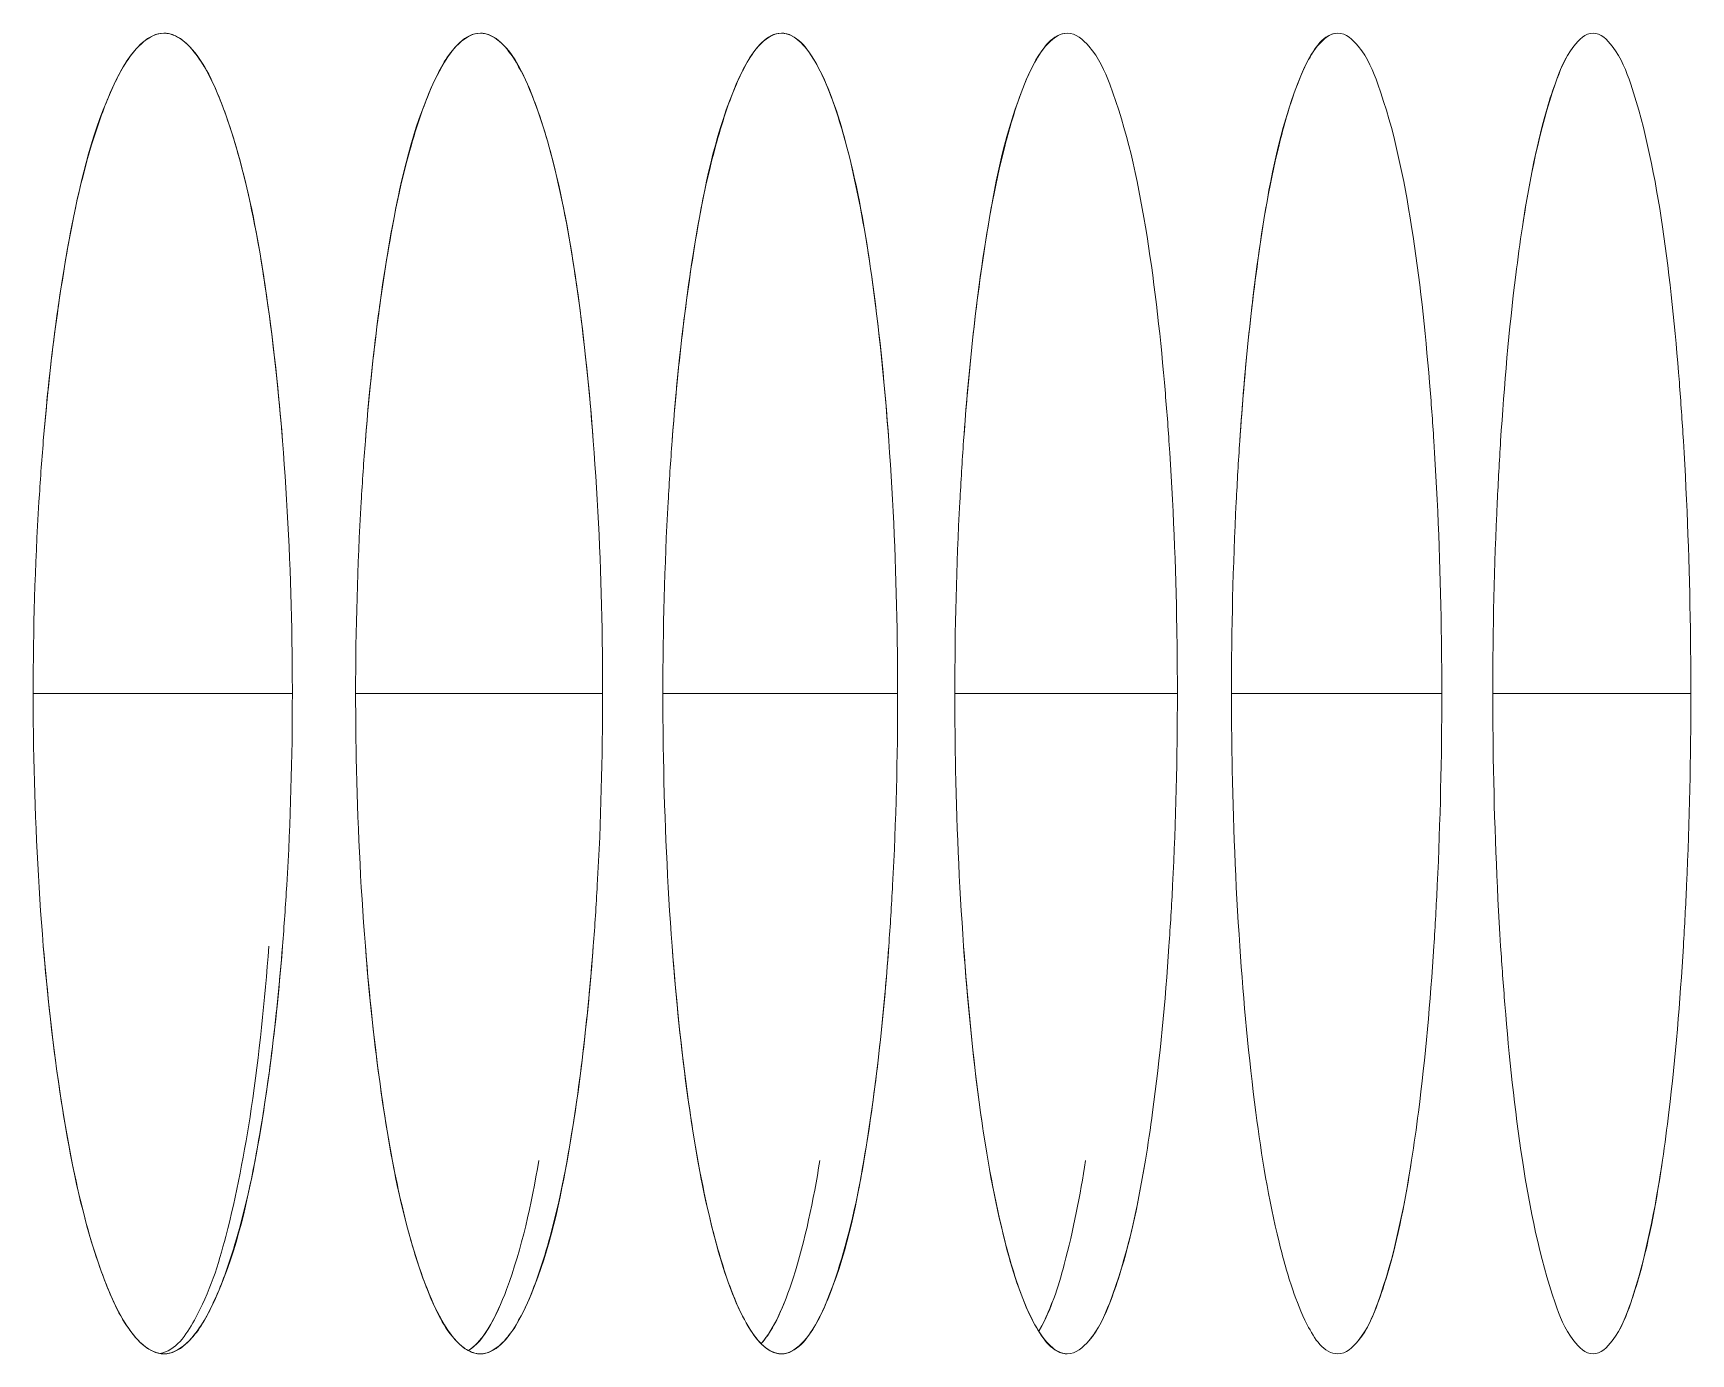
# Model space of a CAD drawing. Header units: millimetres. Extents: x 1177 to 4147, y 93 to 2194.
# Drawn here: x 2907.7 to 2915.24, y 1745.81 to 1751.81 of the extents above; entities that cross this region are included whole.
import ezdxf

# ---------------------------------------------------------------- set-up
doc = ezdxf.new("R2010")
doc.units = ezdxf.units.MM
doc.header["$LTSCALE"] = 0.1
doc.layers.add('标注', color=251, linetype='Continuous', lineweight=9)

msp = doc.modelspace()

# ---------------------------------------------------------------- linework, layer by layer
at = {"layer": '标注'}
for p, q in [((2907.7029, 1748.8082), (2908.881, 1748.8082)), ((2907.7029, 1748.8082), (2908.881, 1748.8082)), ((2909.1686, 1748.8082), (2910.2913, 1748.8082)), ((2909.1686, 1748.8082), (2910.2913, 1748.8082)), ((2910.565, 1748.8082), (2911.6321, 1748.8082)), ((2910.565, 1748.8082), (2911.6321, 1748.8082)), ((2911.892, 1748.8082), (2912.9035, 1748.8082)), ((2911.892, 1748.8082), (2912.9035, 1748.8082)), ((2913.1494, 1748.8082), (2914.1052, 1748.8082)), ((2913.1494, 1748.8082), (2914.1052, 1748.8082)), ((2914.3372, 1748.8082), (2915.2372, 1748.8082)), ((2914.3372, 1748.8082), (2915.2372, 1748.8082))]:
    msp.add_line(p, q, dxfattribs=at)
for points, knots in [([(2908.2975, 1751.8082), (2908.2254, 1751.8082), (2908.121, 1751.6851), (2908.0359, 1751.5046), (2907.9246, 1751.1815), (2907.8216, 1750.6613), (2907.7702, 1750.2084), (2907.7492, 1749.9555)], [0, 0, 0, 0, 0.108725, 0.198707, 0.314104, 0.617245, 1, 1, 1, 1]), ([(2908.2975, 1751.8082), (2908.2544, 1751.8082), (2908.1515, 1751.7366), (2908.1009, 1751.6381), (2908.0715, 1751.5765)], [0, 0, 0, 0, 0.386933, 1, 1, 1, 1]), ([(2908.8364, 1749.9555), (2908.8162, 1750.2083), (2908.7664, 1750.6611), (2908.6662, 1751.1813), (2908.5569, 1751.5045), (2908.4732, 1751.685), (2908.3693, 1751.8082), (2908.2975, 1751.8082)], [0, 0, 0, 0, 0.38312, 0.686351, 0.80168, 0.891533, 1, 1, 1, 1]), ([(2908.4043, 1751.7565), (2908.396, 1751.7645), (2908.366, 1751.7907), (2908.326, 1751.8082), (2908.2975, 1751.8082)], [0, 0, 0, 0, 0.288854, 1, 1, 1, 1]), ([(2909.7355, 1751.8082), (2909.6655, 1751.8082), (2909.5664, 1751.6829), (2909.486, 1751.5044), (2909.3798, 1751.1807), (2909.2818, 1750.6609), (2909.2327, 1750.2083), (2909.2128, 1749.9555)], [0, 0, 0, 0, 0.106138, 0.195757, 0.311206, 0.615378, 1, 1, 1, 1]), ([(2909.7355, 1751.8082), (2909.6939, 1751.8082), (2909.5948, 1751.7347), (2909.548, 1751.6378), (2909.52, 1751.5765)], [0, 0, 0, 0, 0.381268, 1, 1, 1, 1]), ([(2910.2488, 1749.9555), (2910.2296, 1750.2083), (2910.1822, 1750.6607), (2910.0869, 1751.1805), (2909.9827, 1751.5044), (2909.9038, 1751.6828), (2909.8052, 1751.8082), (2909.7355, 1751.8082)], [0, 0, 0, 0, 0.384981, 0.689245, 0.80463, 0.894123, 1, 1, 1, 1]), ([(2911.1041, 1751.8082), (2911.0362, 1751.8082), (2910.9425, 1751.6806), (2910.8668, 1751.5043), (2910.7658, 1751.1799), (2910.6727, 1750.6607), (2910.626, 1750.2082), (2910.607, 1749.9555)], [0, 0, 0, 0, 0.103563, 0.192833, 0.308341, 0.613538, 1, 1, 1, 1]), ([(2911.1041, 1751.8082), (2911.0641, 1751.8082), (2910.9689, 1751.7327), (2910.9257, 1751.6375), (2910.8993, 1751.5765)], [0, 0, 0, 0, 0.375316, 1, 1, 1, 1]), ([(2911.5918, 1749.9555), (2911.5736, 1750.2082), (2911.5286, 1750.6605), (2911.4383, 1751.1797), (2911.3392, 1751.5042), (2911.2648, 1751.6805), (2911.1718, 1751.8082), (2911.1041, 1751.8082)], [0, 0, 0, 0, 0.386814, 0.692105, 0.807551, 0.8967, 1, 1, 1, 1]), ([(2912.4033, 1751.8082), (2912.3374, 1751.8082), (2912.2494, 1751.6783), (2912.1782, 1751.5042), (2912.0823, 1751.1791), (2911.9941, 1750.6604), (2911.9499, 1750.2082), (2911.9318, 1749.9555)], [0, 0, 0, 0, 0.101007, 0.189943, 0.305517, 0.61173, 1, 1, 1, 1]), ([(2912.4033, 1751.8082), (2912.3649, 1751.8082), (2912.2737, 1751.7306), (2912.234, 1751.6372), (2912.2091, 1751.5765)], [0, 0, 0, 0, 0.369072, 1, 1, 1, 1]), ([(2912.7583, 1750.9289), (2912.7218, 1751.1484), (2912.6601, 1751.436), (2912.5321, 1751.7306), (2912.4416, 1751.8082), (2912.4033, 1751.8082)], [0, 0, 0, 0, 0.68191, 0.882647, 1, 1, 1, 1]), ([(2912.7583, 1750.9289), (2912.7218, 1751.1484), (2912.6601, 1751.436), (2912.5321, 1751.7306), (2912.4416, 1751.8082), (2912.4033, 1751.8082)], [0, 0, 0, 0, 0.68191, 0.882647, 1, 1, 1, 1]), ([(2913.6329, 1751.8082), (2913.569, 1751.8082), (2913.4869, 1751.6759), (2913.42, 1751.5042), (2913.3293, 1751.1783), (2913.246, 1750.6602), (2913.2042, 1750.2081), (2913.1871, 1749.9555)], [0, 0, 0, 0, 0.098477, 0.187097, 0.302743, 0.609957, 1, 1, 1, 1]), ([(2913.6329, 1751.8082), (2913.596, 1751.8082), (2913.509, 1751.7283), (2913.4728, 1751.6369), (2913.4493, 1751.5765)], [0, 0, 0, 0, 0.362536, 1, 1, 1, 1]), ([(2913.9681, 1750.9289), (2913.9338, 1751.148), (2913.8751, 1751.4353), (2913.7559, 1751.7283), (2913.6697, 1751.8082), (2913.6329, 1751.8082)], [0, 0, 0, 0, 0.686169, 0.886283, 1, 1, 1, 1]), ([(2913.9681, 1750.9289), (2913.9338, 1751.148), (2913.8751, 1751.4353), (2913.7559, 1751.7283), (2913.6697, 1751.8082), (2913.6329, 1751.8082)], [0, 0, 0, 0, 0.686169, 0.886283, 1, 1, 1, 1]), ([(2914.7928, 1751.8082), (2914.7574, 1751.8082), (2914.6752, 1751.726), (2914.5624, 1751.4352), (2914.5051, 1751.1477), (2914.4717, 1750.9289)], [0, 0, 0, 0, 0.110259, 0.309993, 1, 1, 1, 1]), ([(2914.7928, 1751.8082), (2914.7574, 1751.8082), (2914.6748, 1751.7259), (2914.6419, 1751.6366), (2914.6199, 1751.5765)], [0, 0, 0, 0, 0.355714, 1, 1, 1, 1]), ([(2915.1083, 1750.9289), (2915.0761, 1751.1476), (2915.0204, 1751.4348), (2914.9099, 1751.726), (2914.8281, 1751.8082), (2914.7928, 1751.8082)], [0, 0, 0, 0, 0.690419, 0.889948, 1, 1, 1, 1]), ([(2915.1083, 1750.9289), (2915.0761, 1751.1476), (2915.0204, 1751.4348), (2914.9099, 1751.726), (2914.8281, 1751.8082), (2914.7928, 1751.8082)], [0, 0, 0, 0, 0.690419, 0.889948, 1, 1, 1, 1]), ([(2908.8364, 1749.9555), (2908.8191, 1750.172), (2908.7776, 1750.5684), (2908.6848, 1751.0978), (2908.5709, 1751.4859), (2908.468, 1751.6948), (2908.4043, 1751.7565)], [0, 0, 0, 0, 0.348125, 0.639047, 0.857939, 1, 1, 1, 1]), ([(2910.2488, 1749.9555), (2910.2316, 1750.1824), (2910.1901, 1750.5944), (2910.0958, 1751.1411), (2909.9815, 1751.5258), (2909.8757, 1751.7325), (2909.8087, 1751.7814)], [0, 0, 0, 0, 0.358786, 0.65392, 0.869192, 1, 1, 1, 1]), ([(2911.5918, 1749.9555), (2911.5747, 1750.193), (2911.5335, 1750.6223), (2911.4378, 1751.1798), (2911.3331, 1751.5422), (2911.231, 1751.7287), (2911.1742, 1751.7857), (2911.1453, 1751.7988)], [0, 0, 0, 0, 0.370156, 0.669475, 0.880231, 0.950761, 1, 1, 1, 1]), ([(2908.0715, 1751.5765), (2907.9745, 1751.3733), (2907.8432, 1750.8291), (2907.7763, 1750.2818), (2907.7492, 1749.9555)], [0, 0, 0, 0, 0.407378, 1, 1, 1, 1]), ([(2909.52, 1751.5765), (2909.4272, 1751.3723), (2909.3024, 1750.8282), (2909.2385, 1750.2817), (2909.2128, 1749.9555)], [0, 0, 0, 0, 0.406664, 1, 1, 1, 1]), ([(2910.8993, 1751.5765), (2910.8105, 1751.3714), (2910.6923, 1750.8274), (2910.6315, 1750.2815), (2910.607, 1749.9555)], [0, 0, 0, 0, 0.405977, 1, 1, 1, 1]), ([(2912.2091, 1751.5765), (2912.1245, 1751.3704), (2912.0128, 1750.8267), (2911.9551, 1750.2814), (2911.9318, 1749.9555)], [0, 0, 0, 0, 0.405318, 1, 1, 1, 1]), ([(2913.4493, 1751.5765), (2913.3691, 1751.3695), (2913.2638, 1750.826), (2913.2091, 1750.2813), (2913.1871, 1749.9555)], [0, 0, 0, 0, 0.404689, 1, 1, 1, 1]), ([(2914.6199, 1751.5765), (2914.6048, 1751.5351), (2914.5385, 1751.3234), (2914.4985, 1751.1045), (2914.4717, 1750.9289)], [0, 0, 0, 0, 0.198639, 1, 1, 1, 1]), ([(2912.8653, 1749.9555), (2912.8593, 1750.0443), (2912.8339, 1750.3697), (2912.7972, 1750.6946), (2912.7583, 1750.9289)], [0, 0, 0, 0, 0.272625, 1, 1, 1, 1]), ([(2912.8653, 1749.9555), (2912.8593, 1750.0443), (2912.8339, 1750.3697), (2912.7972, 1750.6946), (2912.7583, 1750.9289)], [0, 0, 0, 0, 0.272625, 1, 1, 1, 1]), ([(2914.0692, 1749.9555), (2914.0635, 1750.0443), (2914.0396, 1750.3696), (2914.0049, 1750.6944), (2913.9681, 1750.9289)], [0, 0, 0, 0, 0.272718, 1, 1, 1, 1]), ([(2914.0692, 1749.9555), (2914.0635, 1750.0443), (2914.0396, 1750.3696), (2914.0049, 1750.6944), (2913.9681, 1750.9289)], [0, 0, 0, 0, 0.272718, 1, 1, 1, 1]), ([(2914.4717, 1750.9289), (2914.4607, 1750.8564), (2914.4166, 1750.5332), (2914.3888, 1750.2079), (2914.3728, 1749.9555)], [0, 0, 0, 0, 0.224713, 1, 1, 1, 1]), ([(2914.4717, 1750.9289), (2914.4607, 1750.8564), (2914.4166, 1750.5332), (2914.3888, 1750.2079), (2914.3728, 1749.9555)], [0, 0, 0, 0, 0.224713, 1, 1, 1, 1]), ([(2915.2034, 1749.9555), (2915.198, 1750.0443), (2915.1755, 1750.3695), (2915.1429, 1750.6943), (2915.1083, 1750.9289)], [0, 0, 0, 0, 0.272807, 1, 1, 1, 1]), ([(2915.2034, 1749.9555), (2915.198, 1750.0443), (2915.1755, 1750.3695), (2915.1429, 1750.6943), (2915.1083, 1750.9289)], [0, 0, 0, 0, 0.272807, 1, 1, 1, 1]), ([(2907.7492, 1749.9555), (2907.7416, 1749.8632), (2907.7143, 1749.4814), (2907.7029, 1749.0984), (2907.7029, 1748.8082)], [0, 0, 0, 0, 0.24195, 1, 1, 1, 1]), ([(2907.7492, 1749.9555), (2907.7416, 1749.8632), (2907.7143, 1749.4814), (2907.7029, 1749.0984), (2907.7029, 1748.8082)], [0, 0, 0, 0, 0.24195, 1, 1, 1, 1]), ([(2908.881, 1748.8082), (2908.881, 1748.9062), (2908.8772, 1749.2889), (2908.8591, 1749.6716), (2908.8364, 1749.9555)], [0, 0, 0, 0, 0.255919, 1, 1, 1, 1]), ([(2908.881, 1748.8082), (2908.881, 1748.9062), (2908.8772, 1749.2889), (2908.8591, 1749.6716), (2908.8364, 1749.9555)], [0, 0, 0, 0, 0.255919, 1, 1, 1, 1]), ([(2909.2128, 1749.9555), (2909.2055, 1749.8632), (2909.1795, 1749.4813), (2909.1686, 1749.0984), (2909.1686, 1748.8082)], [0, 0, 0, 0, 0.241915, 1, 1, 1, 1]), ([(2909.2128, 1749.9555), (2909.2055, 1749.8632), (2909.1795, 1749.4813), (2909.1686, 1749.0984), (2909.1686, 1748.8082)], [0, 0, 0, 0, 0.241915, 1, 1, 1, 1]), ([(2910.2913, 1748.8082), (2910.2913, 1748.9062), (2910.2876, 1749.2889), (2910.2704, 1749.6715), (2910.2488, 1749.9555)], [0, 0, 0, 0, 0.255939, 1, 1, 1, 1]), ([(2910.2913, 1748.8082), (2910.2913, 1748.9062), (2910.2876, 1749.2889), (2910.2704, 1749.6715), (2910.2488, 1749.9555)], [0, 0, 0, 0, 0.255939, 1, 1, 1, 1]), ([(2910.607, 1749.9555), (2910.6001, 1749.8632), (2910.5753, 1749.4812), (2910.565, 1749.0984), (2910.565, 1748.8082)], [0, 0, 0, 0, 0.241881, 1, 1, 1, 1]), ([(2910.607, 1749.9555), (2910.6001, 1749.8632), (2910.5753, 1749.4812), (2910.565, 1749.0984), (2910.565, 1748.8082)], [0, 0, 0, 0, 0.241881, 1, 1, 1, 1]), ([(2911.6321, 1748.8082), (2911.6321, 1748.9062), (2911.6287, 1749.2889), (2911.6124, 1749.6715), (2911.5918, 1749.9555)], [0, 0, 0, 0, 0.255958, 1, 1, 1, 1]), ([(2911.6321, 1748.8082), (2911.6321, 1748.9062), (2911.6287, 1749.2889), (2911.6124, 1749.6715), (2911.5918, 1749.9555)], [0, 0, 0, 0, 0.255958, 1, 1, 1, 1]), ([(2911.9318, 1749.9555), (2911.9253, 1749.8632), (2911.9018, 1749.4812), (2911.892, 1749.0984), (2911.892, 1748.8082)], [0, 0, 0, 0, 0.24185, 1, 1, 1, 1]), ([(2911.9318, 1749.9555), (2911.9253, 1749.8632), (2911.9018, 1749.4812), (2911.892, 1749.0984), (2911.892, 1748.8082)], [0, 0, 0, 0, 0.24185, 1, 1, 1, 1]), ([(2912.9035, 1748.8082), (2912.9035, 1748.9062), (2912.9002, 1749.2888), (2912.8848, 1749.6714), (2912.8653, 1749.9555)], [0, 0, 0, 0, 0.255977, 1, 1, 1, 1]), ([(2912.9035, 1748.8082), (2912.9035, 1748.9062), (2912.9002, 1749.2888), (2912.8848, 1749.6714), (2912.8653, 1749.9555)], [0, 0, 0, 0, 0.255977, 1, 1, 1, 1]), ([(2913.1871, 1749.9555), (2913.1809, 1749.8632), (2913.1587, 1749.4811), (2913.1494, 1749.0984), (2913.1494, 1748.8082)], [0, 0, 0, 0, 0.24182, 1, 1, 1, 1]), ([(2913.1871, 1749.9555), (2913.1809, 1749.8632), (2913.1587, 1749.4811), (2913.1494, 1749.0984), (2913.1494, 1748.8082)], [0, 0, 0, 0, 0.24182, 1, 1, 1, 1]), ([(2914.1052, 1748.8082), (2914.1052, 1748.9062), (2914.1021, 1749.2888), (2914.0876, 1749.6714), (2914.0692, 1749.9555)], [0, 0, 0, 0, 0.255994, 1, 1, 1, 1]), ([(2914.1052, 1748.8082), (2914.1052, 1748.9062), (2914.1021, 1749.2888), (2914.0876, 1749.6714), (2914.0692, 1749.9555)], [0, 0, 0, 0, 0.255994, 1, 1, 1, 1]), ([(2914.3728, 1749.9555), (2914.3669, 1749.8632), (2914.346, 1749.4811), (2914.3372, 1749.0984), (2914.3372, 1748.8082)], [0, 0, 0, 0, 0.241791, 1, 1, 1, 1]), ([(2914.3728, 1749.9555), (2914.3669, 1749.8632), (2914.346, 1749.4811), (2914.3372, 1749.0984), (2914.3372, 1748.8082)], [0, 0, 0, 0, 0.241791, 1, 1, 1, 1]), ([(2915.2372, 1748.8082), (2915.2372, 1748.9062), (2915.2344, 1749.2888), (2915.2207, 1749.6713), (2915.2034, 1749.9555)], [0, 0, 0, 0, 0.256011, 1, 1, 1, 1]), ([(2915.2372, 1748.8082), (2915.2372, 1748.9062), (2915.2344, 1749.2888), (2915.2207, 1749.6713), (2915.2034, 1749.9555)], [0, 0, 0, 0, 0.256011, 1, 1, 1, 1]), ([(2907.7029, 1748.8082), (2907.7029, 1748.7103), (2907.7069, 1748.3275), (2907.7257, 1747.9448), (2907.7492, 1747.661)], [0, 0, 0, 0, 0.255902, 1, 1, 1, 1]), ([(2907.7029, 1748.8082), (2907.7029, 1748.7103), (2907.7069, 1748.3275), (2907.7257, 1747.9448), (2907.7492, 1747.661)], [0, 0, 0, 0, 0.255902, 1, 1, 1, 1]), ([(2908.8364, 1747.661), (2908.8438, 1747.7533), (2908.8701, 1748.1352), (2908.881, 1748.5181), (2908.881, 1748.8082)], [0, 0, 0, 0, 0.241923, 1, 1, 1, 1]), ([(2908.8364, 1747.661), (2908.8438, 1747.7533), (2908.8701, 1748.1352), (2908.881, 1748.5181), (2908.881, 1748.8082)], [0, 0, 0, 0, 0.241923, 1, 1, 1, 1]), ([(2909.1686, 1748.8082), (2909.1686, 1748.7103), (2909.1724, 1748.3275), (2909.1904, 1747.9449), (2909.2128, 1747.661)], [0, 0, 0, 0, 0.255923, 1, 1, 1, 1]), ([(2909.1686, 1748.8082), (2909.1686, 1748.7103), (2909.1724, 1748.3275), (2909.1904, 1747.9449), (2909.2128, 1747.661)], [0, 0, 0, 0, 0.255923, 1, 1, 1, 1]), ([(2910.2488, 1747.661), (2910.2559, 1747.7533), (2910.2809, 1748.1352), (2910.2913, 1748.5181), (2910.2913, 1748.8082)], [0, 0, 0, 0, 0.241889, 1, 1, 1, 1]), ([(2910.2488, 1747.661), (2910.2559, 1747.7533), (2910.2809, 1748.1352), (2910.2913, 1748.5181), (2910.2913, 1748.8082)], [0, 0, 0, 0, 0.241889, 1, 1, 1, 1]), ([(2910.565, 1748.8082), (2910.565, 1748.7103), (2910.5686, 1748.3276), (2910.5857, 1747.9449), (2910.607, 1747.661)], [0, 0, 0, 0, 0.255943, 1, 1, 1, 1]), ([(2910.565, 1748.8082), (2910.565, 1748.7103), (2910.5686, 1748.3276), (2910.5857, 1747.9449), (2910.607, 1747.661)], [0, 0, 0, 0, 0.255943, 1, 1, 1, 1]), ([(2911.5918, 1747.661), (2911.5985, 1747.7533), (2911.6223, 1748.1353), (2911.6321, 1748.5181), (2911.6321, 1748.8082)], [0, 0, 0, 0, 0.241857, 1, 1, 1, 1]), ([(2911.5918, 1747.661), (2911.5985, 1747.7533), (2911.6223, 1748.1353), (2911.6321, 1748.5181), (2911.6321, 1748.8082)], [0, 0, 0, 0, 0.241857, 1, 1, 1, 1]), ([(2911.892, 1748.8082), (2911.892, 1748.7103), (2911.8954, 1748.3276), (2911.9116, 1747.945), (2911.9318, 1747.661)], [0, 0, 0, 0, 0.255962, 1, 1, 1, 1]), ([(2911.892, 1748.8082), (2911.892, 1748.7103), (2911.8954, 1748.3276), (2911.9116, 1747.945), (2911.9318, 1747.661)], [0, 0, 0, 0, 0.255962, 1, 1, 1, 1]), ([(2912.8653, 1747.661), (2912.8717, 1747.7533), (2912.8942, 1748.1353), (2912.9035, 1748.5181), (2912.9035, 1748.8082)], [0, 0, 0, 0, 0.241827, 1, 1, 1, 1]), ([(2912.8653, 1747.661), (2912.8717, 1747.7533), (2912.8942, 1748.1353), (2912.9035, 1748.5181), (2912.9035, 1748.8082)], [0, 0, 0, 0, 0.241827, 1, 1, 1, 1]), ([(2913.1494, 1748.8082), (2913.1494, 1748.7103), (2913.1527, 1748.3276), (2913.168, 1747.945), (2913.1871, 1747.661)], [0, 0, 0, 0, 0.25598, 1, 1, 1, 1]), ([(2913.1494, 1748.8082), (2913.1494, 1748.7103), (2913.1527, 1748.3276), (2913.168, 1747.945), (2913.1871, 1747.661)], [0, 0, 0, 0, 0.25598, 1, 1, 1, 1]), ([(2914.0692, 1747.661), (2914.0752, 1747.7533), (2914.0964, 1748.1354), (2914.1052, 1748.5181), (2914.1052, 1748.8082)], [0, 0, 0, 0, 0.241798, 1, 1, 1, 1]), ([(2914.0692, 1747.661), (2914.0752, 1747.7533), (2914.0964, 1748.1354), (2914.1052, 1748.5181), (2914.1052, 1748.8082)], [0, 0, 0, 0, 0.241798, 1, 1, 1, 1]), ([(2914.3372, 1748.8082), (2914.3372, 1748.7103), (2914.3403, 1748.3277), (2914.3547, 1747.9451), (2914.3728, 1747.661)], [0, 0, 0, 0, 0.255998, 1, 1, 1, 1]), ([(2914.3372, 1748.8082), (2914.3372, 1748.7103), (2914.3403, 1748.3277), (2914.3547, 1747.9451), (2914.3728, 1747.661)], [0, 0, 0, 0, 0.255998, 1, 1, 1, 1]), ([(2915.2034, 1747.661), (2915.209, 1747.7533), (2915.229, 1748.1354), (2915.2372, 1748.5181), (2915.2372, 1748.8082)], [0, 0, 0, 0, 0.241771, 1, 1, 1, 1]), ([(2915.2034, 1747.661), (2915.209, 1747.7533), (2915.229, 1748.1354), (2915.2372, 1748.5181), (2915.2372, 1748.8082)], [0, 0, 0, 0, 0.241771, 1, 1, 1, 1]), ([(2907.7492, 1747.661), (2907.7669, 1747.4481), (2907.8091, 1747.0572), (2907.9022, 1746.5341), (2908.0162, 1746.1458), (2908.1178, 1745.9361), (2908.1798, 1745.8705)], [0, 0, 0, 0, 0.344652, 0.634249, 0.854362, 1, 1, 1, 1]), ([(2907.7492, 1747.661), (2907.7702, 1747.4081), (2907.8216, 1746.9552), (2907.9246, 1746.435), (2908.0359, 1746.1119), (2908.121, 1745.9314), (2908.2254, 1745.8082), (2908.2975, 1745.8082)], [0, 0, 0, 0, 0.382755, 0.685896, 0.801293, 0.891275, 1, 1, 1, 1]), ([(2908.2794, 1745.8098), (2908.351, 1745.8224), (2908.4861, 1746.0234), (2908.6012, 1746.3939), (2908.7118, 1746.9731), (2908.7555, 1747.4134), (2908.7742, 1747.66)], [0, 0, 0, 0, 0.111468, 0.318884, 0.621199, 1, 1, 1, 1]), ([(2908.2975, 1745.8082), (2908.3693, 1745.8082), (2908.4732, 1745.9315), (2908.5569, 1746.1119), (2908.6662, 1746.4352), (2908.7664, 1746.9554), (2908.8162, 1747.4081), (2908.8364, 1747.661)], [0, 0, 0, 0, 0.108467, 0.19832, 0.313649, 0.61688, 1, 1, 1, 1]), ([(2908.5218, 1746.04), (2908.6175, 1746.2434), (2908.7456, 1746.7878), (2908.8104, 1747.3347), (2908.8364, 1747.661)], [0, 0, 0, 0, 0.407112, 1, 1, 1, 1]), ([(2909.2128, 1747.661), (2909.2304, 1747.4377), (2909.2727, 1747.0311), (2909.3674, 1746.4905), (2909.4823, 1746.1043), (2909.5864, 1745.8971), (2909.6518, 1745.843)], [0, 0, 0, 0, 0.354996, 0.648712, 0.865362, 1, 1, 1, 1]), ([(2909.2128, 1747.661), (2909.2327, 1747.4082), (2909.2818, 1746.9555), (2909.3798, 1746.4358), (2909.486, 1746.112), (2909.5664, 1745.9336), (2909.6655, 1745.8082), (2909.7355, 1745.8082)], [0, 0, 0, 0, 0.384622, 0.688794, 0.804243, 0.893862, 1, 1, 1, 1]), ([(2909.7355, 1745.8082), (2909.8052, 1745.8082), (2909.9038, 1745.9337), (2909.9827, 1746.1121), (2910.0869, 1746.436), (2910.1822, 1746.9557), (2910.2296, 1747.4082), (2910.2488, 1747.661)], [0, 0, 0, 0, 0.105877, 0.19537, 0.310755, 0.615019, 1, 1, 1, 1]), ([(2909.9492, 1746.04), (2910.0408, 1746.2443), (2910.1623, 1746.7886), (2910.224, 1747.3349), (2910.2488, 1747.661)], [0, 0, 0, 0, 0.406408, 1, 1, 1, 1]), ([(2910.607, 1747.661), (2910.6246, 1747.4271), (2910.6666, 1747.0033), (2910.7632, 1746.4507), (2910.868, 1746.089), (2910.9691, 1745.8991), (2911.0244, 1745.8387), (2911.053, 1745.8226)], [0, 0, 0, 0, 0.366167, 0.664077, 0.876453, 0.948818, 1, 1, 1, 1]), ([(2910.607, 1747.661), (2910.626, 1747.4082), (2910.6727, 1746.9558), (2910.7658, 1746.4366), (2910.8668, 1746.1121), (2910.9425, 1745.9358), (2911.0362, 1745.8082), (2911.1041, 1745.8082)], [0, 0, 0, 0, 0.386462, 0.691659, 0.807167, 0.896437, 1, 1, 1, 1]), ([(2911.1041, 1745.8082), (2911.1718, 1745.8082), (2911.2648, 1745.936), (2911.3392, 1746.1122), (2911.4383, 1746.4368), (2911.5286, 1746.956), (2911.5736, 1747.4083), (2911.5918, 1747.661)], [0, 0, 0, 0, 0.1033, 0.192449, 0.307895, 0.613186, 1, 1, 1, 1]), ([(2911.3072, 1746.04), (2911.3946, 1746.2453), (2911.5096, 1746.7894), (2911.5683, 1747.335), (2911.5918, 1747.661)], [0, 0, 0, 0, 0.405731, 1, 1, 1, 1]), ([(2911.9318, 1747.661), (2911.9493, 1747.4163), (2911.9911, 1746.9762), (2912.0882, 1746.4096), (2912.194, 1746.0467), (2912.2959, 1745.8677), (2912.3547, 1745.818), (2912.3827, 1745.8109)], [0, 0, 0, 0, 0.378761, 0.681383, 0.888916, 0.955378, 1, 1, 1, 1]), ([(2911.9318, 1747.661), (2911.9499, 1747.4083), (2911.9941, 1746.9561), (2912.0823, 1746.4374), (2912.1782, 1746.1122), (2912.2494, 1745.9382), (2912.3374, 1745.8082), (2912.4033, 1745.8082)], [0, 0, 0, 0, 0.38827, 0.694483, 0.810057, 0.898993, 1, 1, 1, 1]), ([(2912.7583, 1746.6876), (2912.7703, 1746.76), (2912.8181, 1747.0831), (2912.8481, 1747.4085), (2912.8653, 1747.661)], [0, 0, 0, 0, 0.224887, 1, 1, 1, 1]), ([(2912.7583, 1746.6876), (2912.7703, 1746.76), (2912.8181, 1747.0831), (2912.8481, 1747.4085), (2912.8653, 1747.661)], [0, 0, 0, 0, 0.224887, 1, 1, 1, 1]), ([(2913.1871, 1747.661), (2913.2042, 1747.4084), (2913.246, 1746.9563), (2913.3293, 1746.4382), (2913.42, 1746.1123), (2913.4869, 1745.9406), (2913.569, 1745.8082), (2913.6329, 1745.8082)], [0, 0, 0, 0, 0.390043, 0.697257, 0.812903, 0.901523, 1, 1, 1, 1]), ([(2913.1871, 1747.661), (2913.2042, 1747.4084), (2913.246, 1746.9563), (2913.3293, 1746.4382), (2913.42, 1746.1123), (2913.4869, 1745.9406), (2913.569, 1745.8082), (2913.6329, 1745.8082)], [0, 0, 0, 0, 0.390043, 0.697257, 0.812903, 0.901523, 1, 1, 1, 1]), ([(2913.9681, 1746.6876), (2913.9795, 1746.7601), (2914.0247, 1747.0832), (2914.0529, 1747.4086), (2914.0692, 1747.661)], [0, 0, 0, 0, 0.22477, 1, 1, 1, 1]), ([(2913.9681, 1746.6876), (2913.9795, 1746.7601), (2914.0247, 1747.0832), (2914.0529, 1747.4086), (2914.0692, 1747.661)], [0, 0, 0, 0, 0.22477, 1, 1, 1, 1]), ([(2914.3728, 1747.661), (2914.3784, 1747.5722), (2914.402, 1747.2469), (2914.4359, 1746.9221), (2914.4717, 1746.6876)], [0, 0, 0, 0, 0.272759, 1, 1, 1, 1]), ([(2914.3728, 1747.661), (2914.3784, 1747.5722), (2914.402, 1747.2469), (2914.4359, 1746.9221), (2914.4717, 1746.6876)], [0, 0, 0, 0, 0.272759, 1, 1, 1, 1]), ([(2915.1083, 1746.6876), (2915.119, 1746.7601), (2915.1615, 1747.0834), (2915.1881, 1747.4086), (2915.2034, 1747.661)], [0, 0, 0, 0, 0.224659, 1, 1, 1, 1]), ([(2915.1083, 1746.6876), (2915.119, 1746.7601), (2915.1615, 1747.0834), (2915.1881, 1747.4086), (2915.2034, 1747.661)], [0, 0, 0, 0, 0.224659, 1, 1, 1, 1]), ([(2909.6811, 1745.8239), (2909.7189, 1745.8462), (2909.7885, 1745.9381), (2909.9109, 1746.223), (2909.967, 1746.4883), (2910.0017, 1746.6865)], [0, 0, 0, 0, 0.140778, 0.353745, 1, 1, 1, 1]), ([(2911.0135, 1745.857), (2911.0443, 1745.8908), (2911.0994, 1745.9881), (2911.2003, 1746.2626), (2911.2489, 1746.5064), (2911.2788, 1746.6865)], [0, 0, 0, 0, 0.156313, 0.375879, 1, 1, 1, 1]), ([(2912.2757, 1745.9146), (2912.3291, 1746.0071), (2912.4105, 1746.266), (2912.4616, 1746.5278), (2912.4865, 1746.6865)], [0, 0, 0, 0, 0.39943, 1, 1, 1, 1]), ([(2912.4033, 1745.8082), (2912.4416, 1745.8082), (2912.5321, 1745.8859), (2912.6601, 1746.1804), (2912.7218, 1746.4681), (2912.7583, 1746.6876)], [0, 0, 0, 0, 0.117353, 0.31809, 1, 1, 1, 1]), ([(2912.5958, 1746.04), (2912.6124, 1746.0812), (2912.6852, 1746.2921), (2912.729, 1746.5117), (2912.7583, 1746.6876)], [0, 0, 0, 0, 0.199577, 1, 1, 1, 1]), ([(2913.6329, 1745.8082), (2913.6697, 1745.8082), (2913.7559, 1745.8881), (2913.8751, 1746.1812), (2913.9338, 1746.4685), (2913.9681, 1746.6876)], [0, 0, 0, 0, 0.113717, 0.313831, 1, 1, 1, 1]), ([(2913.8147, 1746.04), (2913.8305, 1746.0813), (2913.8993, 1746.2927), (2913.9406, 1746.5119), (2913.9681, 1746.6876)], [0, 0, 0, 0, 0.199032, 1, 1, 1, 1]), ([(2914.4717, 1746.6876), (2914.5051, 1746.4687), (2914.5624, 1746.1813), (2914.6752, 1745.8904), (2914.7574, 1745.8082), (2914.7928, 1745.8082)], [0, 0, 0, 0, 0.690007, 0.889741, 1, 1, 1, 1]), ([(2914.4717, 1746.6876), (2914.5051, 1746.4687), (2914.5624, 1746.1813), (2914.6752, 1745.8904), (2914.7574, 1745.8082), (2914.7928, 1745.8082)], [0, 0, 0, 0, 0.690007, 0.889741, 1, 1, 1, 1]), ([(2914.7928, 1745.8082), (2914.8281, 1745.8082), (2914.9099, 1745.8905), (2915.0204, 1746.1817), (2915.0761, 1746.4689), (2915.1083, 1746.6876)], [0, 0, 0, 0, 0.110052, 0.309581, 1, 1, 1, 1]), ([(2914.964, 1746.04), (2914.9788, 1746.0814), (2915.0438, 1746.2932), (2915.0824, 1746.5121), (2915.1083, 1746.6876)], [0, 0, 0, 0, 0.198508, 1, 1, 1, 1]), ([(2908.2975, 1745.8082), (2908.3405, 1745.8082), (2908.4431, 1745.8798), (2908.4928, 1745.9784), (2908.5218, 1746.04)], [0, 0, 0, 0, 0.386942, 1, 1, 1, 1]), ([(2909.6811, 1745.8239), (2909.7122, 1745.8423), (2909.7714, 1745.9124), (2909.8101, 1745.9915), (2909.8305, 1746.0396)], [0, 0, 0, 0, 0.409155, 1, 1, 1, 1]), ([(2909.7355, 1745.8082), (2909.7769, 1745.8082), (2909.8757, 1745.8817), (2909.9217, 1745.9787), (2909.9492, 1746.04)], [0, 0, 0, 0, 0.38124, 1, 1, 1, 1]), ([(2911.0135, 1745.857), (2911.023, 1745.8675), (2911.066, 1745.9231), (2911.0957, 1745.9877), (2911.1166, 1746.0396)], [0, 0, 0, 0, 0.202158, 1, 1, 1, 1]), ([(2911.1041, 1745.8082), (2911.1439, 1745.8082), (2911.2388, 1745.8837), (2911.2812, 1745.979), (2911.3072, 1746.04)], [0, 0, 0, 0, 0.375248, 1, 1, 1, 1]), ([(2912.2757, 1745.9146), (2912.2808, 1745.9234), (2912.3027, 1745.9638), (2912.3206, 1746.0062), (2912.3333, 1746.0396)], [0, 0, 0, 0, 0.222587, 1, 1, 1, 1]), ([(2912.4033, 1745.8082), (2912.4416, 1745.8082), (2912.5324, 1745.8859), (2912.5713, 1745.9793), (2912.5958, 1746.04)], [0, 0, 0, 0, 0.368963, 1, 1, 1, 1]), ([(2913.6329, 1745.8082), (2913.6696, 1745.8082), (2913.7563, 1745.8882), (2913.7917, 1745.9796), (2913.8147, 1746.04)], [0, 0, 0, 0, 0.362385, 1, 1, 1, 1]), ([(2914.7928, 1745.8082), (2914.828, 1745.8082), (2914.9103, 1745.8906), (2914.9424, 1745.9799), (2914.964, 1746.04)], [0, 0, 0, 0, 0.35552, 1, 1, 1, 1]), ([(2908.1798, 1745.8705), (2908.189, 1745.8609), (2908.2212, 1745.8301), (2908.2658, 1745.8082), (2908.2975, 1745.8082)], [0, 0, 0, 0, 0.294748, 1, 1, 1, 1]), ([(2909.6518, 1745.843), (2909.6584, 1745.8375), (2909.6829, 1745.8194), (2909.7135, 1745.8082), (2909.7355, 1745.8082)], [0, 0, 0, 0, 0.281138, 1, 1, 1, 1]), ([(2912.3827, 1745.8109), (2912.3861, 1745.81), (2912.3929, 1745.8087), (2912.3998, 1745.8082), (2912.4033, 1745.8082)], [0, 0, 0, 0, 0.50399, 1, 1, 1, 1])]:
    msp.add_open_spline(points, degree=3, knots=knots, dxfattribs=at)
for points in [[(2909.8087, 1751.7814), (2909.7877, 1751.7968), (2909.7615, 1751.8082), (2909.7355, 1751.8082)], [(2911.1453, 1751.7988), (2911.1325, 1751.8047), (2911.1182, 1751.8082), (2911.1041, 1751.8082)], [(2911.053, 1745.8226), (2911.0684, 1745.814), (2911.0864, 1745.8082), (2911.1041, 1745.8082)]]:
    msp.add_open_spline(points, degree=3, dxfattribs=at)

doc.saveas('drawing.dxf')
